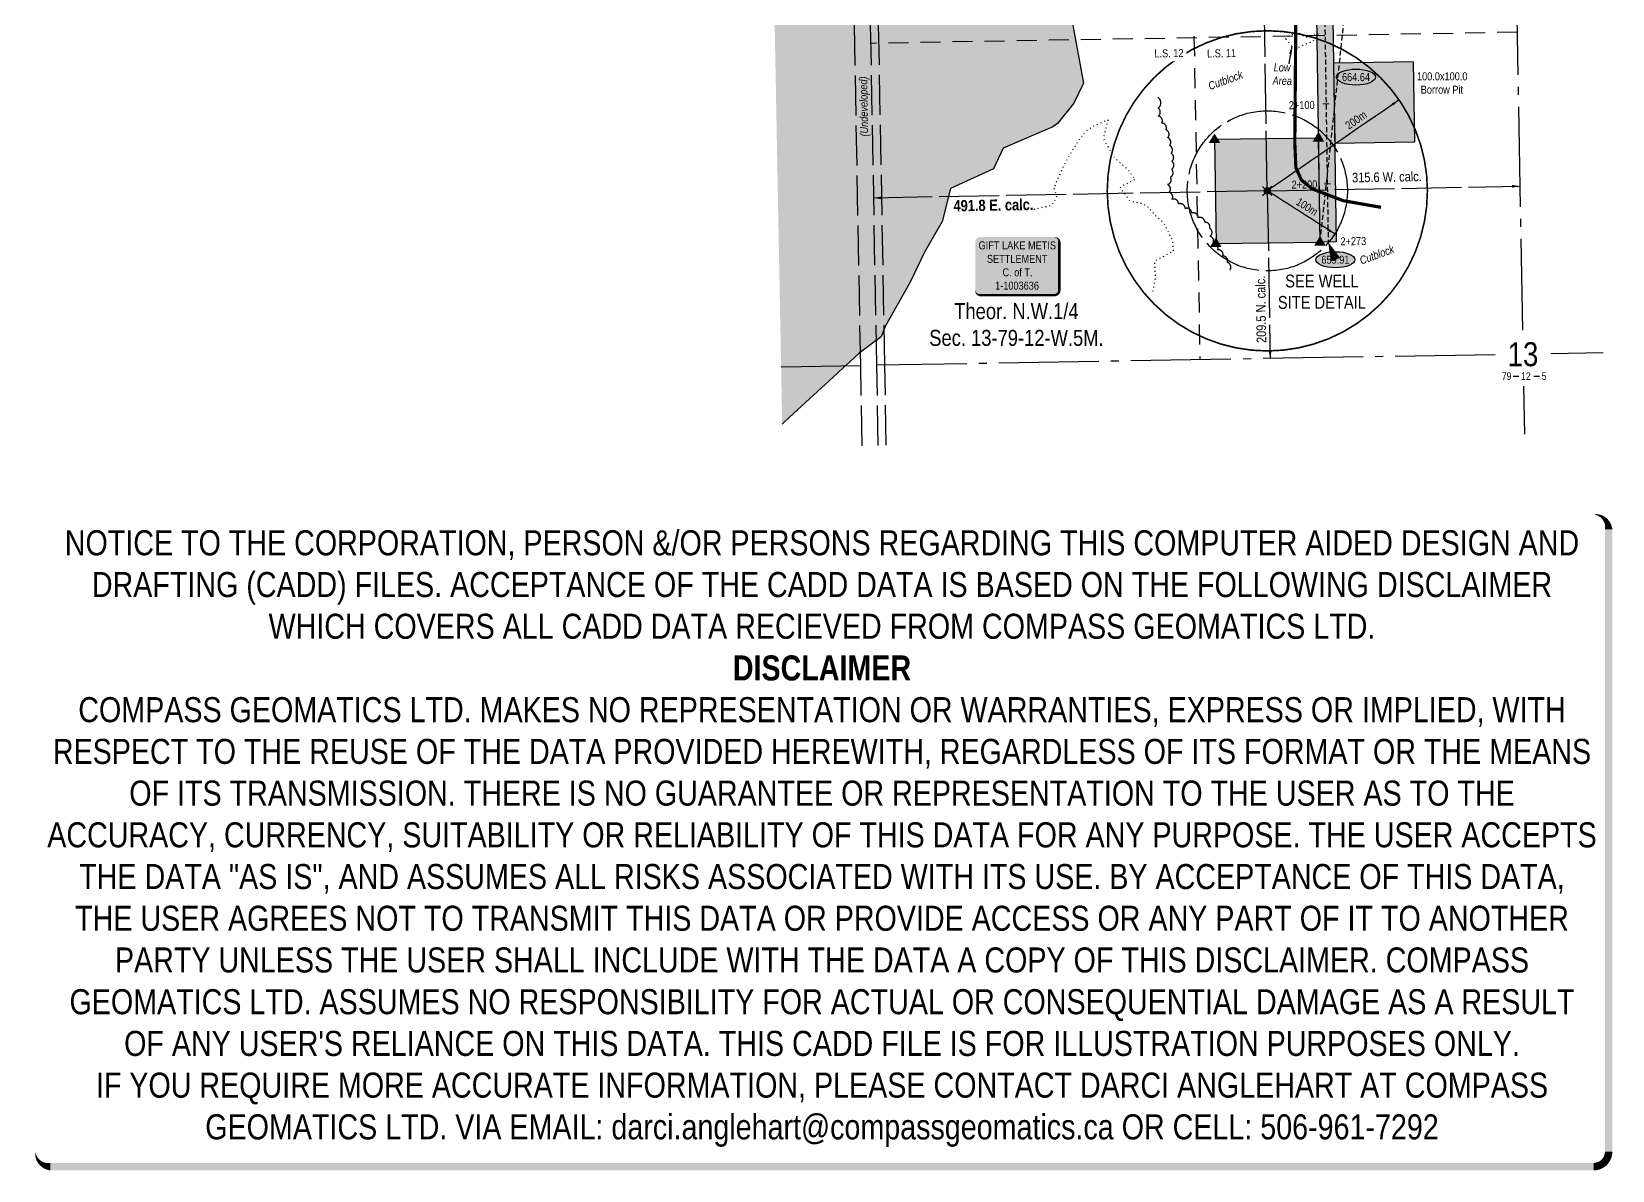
# Model space of a CAD drawing. Extents: x 577208 to 581485, y 6188773 to 6192305.
# Drawn here: x 577251 to 579225, y 6188773 to 6190195 of the extents above; entities that cross this region are included whole.
import ezdxf
from ezdxf.enums import TextEntityAlignment as Align

# ---------------------------------------------------------------- set-up
doc = ezdxf.new("R2010")
doc.units = 0
doc.header["$LTSCALE"] = 5
for name, pattern in [('0', [1, 1, 0]), ('foc-BUFFER', [16.75, 15, -1.75]), ('foc-COORDS', [16.75, 15, -1.75]), ('foc-LSD', [8, 5, -3]), ('foc-QUARTERLINE', [33, 25, -3, 2, -3]), ('foc-TIELINE', [1.875, 1.25, -0.625]), ('foc-TOPO', [1, 0.2, -0.8]), ('foc-UNSURVEYED', [12.5, 10, -2.5])]:
    doc.linetypes.add(name, pattern=pattern)
for name, color, linetype in [('10', 1, 'Continuous'), ('9', 3, 'Continuous'), ('AS-OWNER', 7, 'Continuous'), ('AS-ROADS', 254, 'Continuous'), ('AUX-BUFFER', 7, 'foc-BUFFER'), ('C-SYMBOL', 7, 'Continuous'), ('CG-NOTES', 7, 'Continuous'), ('DETAIL-T', 7, 'Continuous'), ('L-MON', 1, 'Continuous'), ('L-QSEC', 8, 'foc-QUARTERLINE'), ('L-SECLBL', 7, 'Continuous'), ('L-SECTION-LSD', 7, 'foc-LSD'), ('L-TIE', 7, 'foc-TIELINE'), ('L-USEC', 7, 'foc-UNSURVEYED'), ('P-ELEVATION', 7, 'Continuous'), ('P-OFFSETS', 7, 'foc-COORDS'), ('P-PROPOSED', 10, 'Continuous'), ('P-PROPOSED-H', 21, 'Continuous'), ('P-TEMP-H', 41, 'Continuous'), ('P-TEMP_BORROW PIT', 46, 'Continuous'), ('T-BUSH', 110, '0'), ('T-GENERAL', 48, 'foc-TOPO'), ('T-LOW-AREA', 48, 'foc-TOPO'), ('T-LOW-AREA-T', 48, 'Continuous'), ('T-TIE', 201, 'foc-TIELINE'), ('T-WATER', 160, 'Continuous'), ('T-WATER-H', 133, 'Continuous')]:
    doc.layers.add(name, color=color, linetype=linetype)
doc.layers.add('DISCLAIMER', color=7, linetype='Continuous', plot=False)
doc.layers.add('T-TEXT', color=48, linetype='Continuous', lineweight=18)
doc.layers.add('T-TIE-T', color=201, linetype='Continuous', lineweight=18)
doc.styles.add('100L', font='ARIALN.TTF', dxfattribs={"height": 11})
doc.styles.add('175L', font='ARIALN.TTF', dxfattribs={"height": 20})
doc.styles.add('80', font='ARIALN.TTF', dxfattribs={"height": 10})
doc.styles.add('80CG', font='ARIALN.TTF', dxfattribs={"height": 10})
doc.styles.add('80L', font='ARIALN.TTF', dxfattribs={"height": 10})
doc.styles.add('80LS', font='ARIALNI.TTF', dxfattribs={"height": 10})
doc.styles.add('SIMPLEX', font='ARIALN.TTF')
doc.dimstyles.new('CG2011', dxfattribs={"dimscale": 5, "dimtxt": 9, "dimasz": 2, "dimexe": 0.2, "dimexo": 0.0625, "dimgap": 0.5, "dimtad": 0, "dimtih": 1, "dimtoh": 1, "dimzin": 0, "dimdsep": 46, "dimtxsty": '80CG', "dimcen": 0.1, "dimse1": 1, "dimse2": 1, "dimclrd": 256, "dimclrt": 256, "dimaunit": 1, "dimadec": 4, "dimazin": 0, "dimtfac": 0.06, "dimtofl": 0, "dimtmove": 0, "dimatfit": 1, "dimfxl": 0.2, "dimtolj": 1, "dimtzin": 0, "dimlwd": -1, "dimarcsym": 0})
doc.dimstyles.new('Compass 5 000', dxfattribs={"dimscale": 5, "dimtxt": 9, "dimasz": 2, "dimexe": 0.2, "dimexo": 0.0625, "dimgap": 0.5, "dimtad": 0, "dimtih": 1, "dimtoh": 1, "dimzin": 0, "dimdsep": 46, "dimtxsty": '80CG', "dimcen": 0.1, "dimse1": 1, "dimse2": 1, "dimclrd": 256, "dimclrt": 256, "dimaunit": 1, "dimadec": 4, "dimazin": 0, "dimtfac": 0.06, "dimtofl": 0, "dimtmove": 0, "dimatfit": 1, "dimfxl": 0.2, "dimtolj": 1, "dimtzin": 0, "dimlwd": -1, "dimarcsym": 0})

# ---------------------------------------------------------------- blocks, each defined once
blk = doc.blocks.new('L-SECLBL')
at = {"layer": '9', "color": 7}
for p, q in [((-5.1, -27.8), (-12.3, -27.8)), ((20.7, -27.8), (13.5, -27.8))]:
    blk.add_line(p, q, dxfattribs=at)
at = {"layer": '10', "color": 2, "style": 'SIMPLEX'}
blk.add_attdef('SEC', text='', height=30, dxfattribs=at).set_placement((0, 0), align=Align.MIDDLE)
at = {"layer": '10', "color": 5, "style": '80L'}
blk.add_attdef('TWP', text='', height=9.5, dxfattribs=at).set_placement((-14.4, -27.4), align=Align.MIDDLE_RIGHT)
blk.add_attdef('RGE', text='', height=9.5, dxfattribs=at).set_placement((3.6, -27.4), align=Align.MIDDLE_CENTER)
blk.add_attdef('MER', text='', height=9.5, dxfattribs=at).set_placement((23.2, -27.4), align=Align.MIDDLE_LEFT)
blk = doc.blocks.new('*U391')
h = blk.add_hatch(color=255)
edge = h.paths.add_edge_path()
edge.add_line((-46.5, -37), (46.5, -37))
edge.add_arc((46.5, -31), 6, 270, 360)
edge.add_line((52.5, -31), (52.5, 29.5))
edge.add_arc((46.5, 29.5), 6, 0, 90)
edge.add_line((46.5, 35.5), (-46.5, 35.5))
edge.add_arc((-46.5, 29.5), 6, 90, 180)
edge.add_line((-52.5, 29.5), (-52.5, -31))
edge.add_arc((-46.5, -31), 6, 180, 270)
at = {"color": 14, "flags": 128}
blk.add_lwpolyline([(-46.5, -37, 3, 3, 0), (46.5, -37, 3, 3, 0.414214), (52.5, -31, 3, 3, 0), (52.5, 29.5, 3, 0, 0.414214), (46.5, 35.5, 0, 0, 0), (-46.5, 35.5, 0, 0, 0.414214), (-52.5, 29.5, 0, 0, 0), (-52.5, -31, 0, 3, 0.414214)], format="xyseb", close=True, dxfattribs=at)
at = {"color": 14, "style": '80'}
blk.add_attdef('ENTER_TEXT_001', (-26.8, -4.9), '', height=10, dxfattribs=at)
blk = doc.blocks.new('TRIA')
blk.add_hatch(color=255).paths.add_polyline_path([(-0.04, 1.52), (-1.47, -0.87), (1.39, -0.87)])
blk = doc.blocks.new('TRIAA')
blk.add_blockref('TRIA', (0, 0))
blk = doc.blocks.new('TRIB')
at = {"color": 1}
blk.add_lwpolyline([(-1.12, -0.67), (-0.04, 1.13), (1.04, -0.67)], close=True, dxfattribs=at)
blk = doc.blocks.new('TRIBB')
blk.add_blockref('TRIB', (0, 0))
blk = doc.blocks.new('TRICC')
for name in ['TRIAA', 'TRIBB']:
    blk.add_blockref(name, (0, 0))
blk = doc.blocks.new('plspike')
blk.add_blockref('TRICC', (0, 0))
blk = doc.blocks.new('WC')
at = {"layer": 'L-MON'}
h = blk.add_hatch(color=255, dxfattribs=at)
h.dxf.hatch_style = 1
edge = h.paths.add_edge_path()
edge.add_arc((0, 0), 0.9, 0, 360)
at = {"layer": 'L-MON', "color": 240, "flags": 128}
for points in [[(-0.62, 0.5), (-1.23, 1.12)], [(0.52, 0.61), (1.13, 1.21)], [(-1.18, -1.18), (-0.56, -0.57)], [(1.16, -1.18), (0.56, -0.57)]]:
    blk.add_lwpolyline(points, dxfattribs=at)
at = {"layer": 'L-MON', "color": 240}
for radius in [0.8, 0.373]:
    blk.add_circle((0, 0), radius, dxfattribs=at)
blk = doc.blocks.new('*U502')
at = {"layer": 'P-ELEVATION'}
h = blk.add_hatch(color=111, dxfattribs=at)
h.dxf.hatch_style = 1
edge = h.paths.add_edge_path()
edge.add_ellipse((0, 0), major_axis=(-24.4, 0), ratio=0.410256, start_angle=0, end_angle=360)
at = {"layer": 'P-ELEVATION', "color": 7, "flags": 128}
blk.add_lwpolyline([(0, 0, 12.5, 0, 0), (-37.6, 20.2, 0, 0, 0)], format="xyseb", dxfattribs=at)
at = {"layer": 'P-ELEVATION', "color": 7}
blk.add_ellipse((0, 0), major_axis=(-24.4, 0), ratio=0.410256, dxfattribs=at)
at = {"layer": 'P-ELEVATION', "style": '80'}
blk.add_attdef('ELEVATION', text='', height=10, dxfattribs=at).set_placement((0, 0), align=Align.MIDDLE_CENTER)
blk = doc.blocks.new('*U503')
at = {"layer": 'P-ELEVATION'}
h = blk.add_hatch(color=111, dxfattribs=at)
h.dxf.hatch_style = 1
edge = h.paths.add_edge_path()
edge.add_ellipse((0, 0), major_axis=(-24.4, 0), ratio=0.410256, start_angle=0, end_angle=360)
at = {"layer": 'P-ELEVATION', "color": 7, "flags": 128}
blk.add_lwpolyline([(0, 0, 12.5, 0, 0), (-9.1, 22.2, 0, 0, 0)], format="xyseb", dxfattribs=at)
at = {"layer": 'P-ELEVATION', "color": 7}
blk.add_ellipse((0, 0), major_axis=(-24.4, 0), ratio=0.410256, dxfattribs=at)
at = {"layer": 'P-ELEVATION', "style": '80'}
blk.add_attdef('ELEVATION', text='', height=10, dxfattribs=at).set_placement((0, 0), align=Align.MIDDLE_CENTER)
blk = doc.blocks.new('Disclaimer_Legal')
at = {"layer": 'DISCLAIMER', "color": 254, "flags": 128}
blk.add_lwpolyline([(-3612.9, -1104.6, 37.5, 37.5, 0), (4096.1, -1104.6, 37.5, 37.5, 0.414214), (4171.1, -1029.6, 37.5, 37.5, 0), (4171.1, 2078.7, 37.5, 0, 0.414214), (4096.1, 2153.7, 0, 0, 0), (-3612.9, 2153.7, 0, 0, 0.414214), (-3687.9, 2078.7, 0, 0, 0), (-3687.9, -1029.6, 0, 37.5, 0.414214)], format="xyseb", close=True, dxfattribs=at)
at = {"layer": 'DISCLAIMER', "color": 254, "insert": (241.6, 533.9), "char_height": 125, "width": 7717.568, "attachment_point": 5, "style": '80'}
blk.add_mtext('NOTICE TO THE CORPORATION, PERSON &/OR PERSONS REGARDING THIS COMPUTER AIDED DESIGN AND DRAFTING (CADD) FILES. ACCEPTANCE OF THE CADD DATA IS BASED ON THE FOLLOWING DISCLAIMER WHICH COVERS ALL CADD DATA RECIEVED FROM COMPASS GEOMATICS LTD.\\P{\\fArial Narrow|b1|i0|c0|p34;DISCLAIMER}\\PCOMPASS GEOMATICS LTD. MAKES NO REPRESENTATION OR WARRANTIES, EXPRESS OR IMPLIED, WITH RESPECT TO THE REUSE OF THE DATA PROVIDED HEREWITH, REGARDLESS OF ITS FORMAT OR THE MEANS OF ITS TRANSMISSION. THERE IS NO GUARANTEE OR REPRESENTATION TO THE USER AS TO THE ACCURACY, CURRENCY, SUITABILITY OR RELIABILITY OF THIS DATA FOR ANY PURPOSE. THE USER ACCEPTS THE DATA "AS IS", AND ASSUMES ALL RISKS ASSOCIATED WITH ITS USE. BY ACCEPTANCE OF THIS DATA, THE USER AGREES NOT TO TRANSMIT THIS DATA OR PROVIDE ACCESS OR ANY PART OF IT TO ANOTHER PARTY UNLESS THE USER SHALL INCLUDE WITH THE DATA A COPY OF THIS DISCLAIMER. COMPASS GEOMATICS LTD. ASSUMES NO RESPONSIBILITY FOR ACTUAL OR CONSEQUENTIAL DAMAGE AS A RESULT OF ANY USER\'S RELIANCE ON THIS DATA. THIS CADD FILE IS FOR ILLUSTRATION PURPOSES ONLY.\\PIF YOU REQUIRE MORE ACCURATE INFORMATION, PLEASE CONTACT DARCI ANGLEHART AT COMPASS GEOMATICS LTD. VIA EMAIL: darci.anglehart@compassgeomatics.ca OR CELL: 506-961-7292', dxfattribs=at)

msp = doc.modelspace()

# ---------------------------------------------------------------- hatches: boundary and pattern name
at = {"layer": 'P-PROPOSED-H'}
h = msp.add_hatch(color=256, dxfattribs=at)
h.dxf.hatch_style = 1
h.paths.add_polyline_path([(578859.815, 6189931.932), (578857.865, 6190061.862), (578727.935, 6190059.912), (578729.885, 6189929.982)])
h.paths.add_polyline_path([(578201.316, 6191873.794), (578212.1, 6191192.871), (578228.464, 6191160.959), (578868.502, 6190685.408), (578879.804, 6189932.232), (578859.815, 6189931.932), (578848.811, 6190665.25), (578840.638, 6190681.206), (578192.584, 6191162.712), (578181.327, 6191873.477)])
at = {"layer": 'P-TEMP-H'}
h = msp.add_hatch(color=256, dxfattribs=at)
h.dxf.hatch_style = 1
h.paths.add_polyline_path([(578977.901, 6190056.995), (578976.401, 6190156.941), (578876.455, 6190155.441), (578877.955, 6190055.495)])
h.paths.add_polyline_path([(578310.357, 6191301.065), (578308.774, 6191401.01), (578208.829, 6191399.427), (578210.412, 6191299.483)])
at = {"layer": 'T-WATER-H'}
h = msp.add_hatch(color=256, dxfattribs=at)
h.dxf.hatch_style = 1
h.paths.add_polyline_path([(577527.089, 6190468.922), (578163.044, 6190479.822), (578139.587, 6190541.451), (578127.202, 6190585.627), (578123.481, 6190608.104), (578110.007, 6190659.324), (578089.367, 6190704.509), (578051.438, 6190729.502), (577997.99, 6190740.162), (577948.421, 6190754.292), (577901.805, 6190777.144), (577853.263, 6190795.629), (577821.92, 6190822.907), (577735.88, 6191036.915), (577702.293, 6191063.427), (577662.206, 6191071.612), (577643.106, 6191053.513), (577619.137, 6191048.434), (577583.609, 6191073.291), (577560.925, 6191098.717), (577538.988, 6191059.854), (577537.425, 6191043.65), (577521.677, 6191015.971), (577501.203, 6191002.361), (577478.468, 6190990.693), (577453.394, 6190968.063), (577437.268, 6190926.883), (577422.848, 6190875.363), (577431.511, 6190826.068), (577442.034, 6190793.732), (577481.127, 6190720.151), (577499.053, 6190677.202), (577506.816, 6190628.353), (577517.886, 6190577.569), (577529.81, 6190535.64), (577526.807, 6190508.627), (577526.565, 6190469.936)])
h.paths.add_polyline_path([(578173.691, 6190465.51), (578188.004, 6189704.466), (578189.181, 6189705.9), (578197.181, 6189713.261), (578256.866, 6189768.169), (578264.866, 6189775.529), (578266.849, 6189777.354), (578284.292, 6189793.4), (578285.748, 6189794.476), (578311.481, 6189813.492), (578315.406, 6189823.143), (578317.105, 6189827.321), (578348.004, 6189882.079), (578365.653, 6189919.217), (578387.643, 6189957.726), (578398.22, 6189999.028), (578451.882, 6190023.331), (578463.751, 6190049.24), (578525.989, 6190075.71), (578531.961, 6190080.03), (578552.086, 6190105.313), (578564.077, 6190130.487), (578549.613, 6190209.507), (578547.382, 6190262.137), (578538.568, 6190311.13), (578509.271, 6190348.469), (578490.905, 6190361.415), (578450.307, 6190380.545), (578385.396, 6190403.142), (578327.678, 6190398.786), (578304.786, 6190405.074), (578274.453, 6190413.407), (578266.096, 6190415.702), (578261.251, 6190416.852), (578253.252, 6190418.752), (578245.251, 6190420.651), (578211.735, 6190428.609), (578183.473, 6190456.021), (578175.474, 6190463.781)])

# ---------------------------------------------------------------- linework, layer by layer
at = {"layer": 'AS-ROADS', "const_width": 3.998, "flags": 128}
msp.add_lwpolyline([(578828.625, 6190544.565), (578827.679, 6190420.17), (578828.472, 6190296.9), (578829.42, 6190210.591), (578828.176, 6190055.527), (578829.486, 6190024.895), (578836.571, 6190009.284), (578849.942, 6189998.317), (578888.599, 6189983.627), (578935.867, 6189975.333)], dxfattribs=at)
at = {"layer": 'AUX-BUFFER', "color": 251, "linetype": 'foc-BUFFER', "const_width": 1.999, "flags": 128}
msp.add_lwpolyline([(578593.937, 6189995.915, 1), (578993.767, 6189995.915, 1)], format="xyb", close=True, dxfattribs=at)
at = {"layer": 'AUX-BUFFER', "color": 251, "linetype": 'foc-BUFFER'}
msp.add_circle((578793.852, 6189995.915), 99.957, dxfattribs=at)
at = {"layer": 'L-QSEC'}
for p, q in [((579098.315, 6190595.897), (579112.599, 6189821.928)), ((579078.431, 6189791.336), (578306.168, 6189778.073)), ((579213.241, 6189793.652), (579147.703, 6189792.526)), ((578186.659, 6189775.987), (578286.054, 6189777.695)), ((579113.891, 6189751.941), (579114.999, 6189691.921))]:
    msp.add_line(p, q, dxfattribs=at)
at = {"layer": 'L-SECTION-LSD'}
for p, q in [((578694.894, 6190588.983), (578709.649, 6189785.003)), ((579105.734, 6190193.907), (578298.83, 6190180.056))]:
    msp.add_line(p, q, dxfattribs=at)
at = {"layer": 'L-TIE', "flags": 128}
msp.add_lwpolyline([(578859.815, 6189931.932), (578931.337, 6190594.838)], dxfattribs=at)
at = {"layer": 'L-USEC'}
for p, q in [((578286.054, 6189777.695), (578271.379, 6190581.724)), ((578306.168, 6189778.062), (578291.492, 6190582.091)), ((578316.212, 6189778.245), (578301.536, 6190582.274)), ((578287.879, 6189677.699), (578286.054, 6189777.695)), ((578307.993, 6189678.045), (578306.168, 6189778.062)), ((578318.037, 6189678.249), (578316.212, 6189778.245))]:
    msp.add_line(p, q, dxfattribs=at)
at = {"layer": 'P-OFFSETS'}
for q in [(578783.661, 6190590.504), (579109.281, 6190001.736), (578302.355, 6189986.944), (578797.448, 6189786.511)]:
    msp.add_line((578793.852, 6189995.915), q, dxfattribs=at)
at = {"layer": 'P-OFFSETS', "flags": 128}
for points in [[(579109.281, 6190001.736, 0, 3.665, 0), (579099.287, 6190001.552, 0, 0, 0)], [(578302.355, 6189986.944, 0, 3.665, 0), (578312.349, 6189987.126, 0, 0, 0)], [(578797.448, 6189786.511, 0, 3.665, 0), (578797.277, 6189796.505, 0, 0, 0)]]:
    msp.add_lwpolyline(points, format="xyseb", dxfattribs=at)
at = {"layer": 'P-PROPOSED', "flags": 128}
for points in [[(578201.316, 6191873.794), (578212.1, 6191192.871), (578228.464, 6191160.959), (578868.502, 6190685.408), (578879.804, 6189932.232), (578859.815, 6189931.932), (578848.811, 6190665.25), (578840.638, 6190681.206), (578192.584, 6191162.712), (578181.327, 6191873.477)], [(578859.815, 6189931.932), (578857.865, 6190061.862), (578727.935, 6190059.912), (578729.885, 6189929.982)]]:
    msp.add_lwpolyline(points, close=True, dxfattribs=at)
at = {"layer": 'P-TEMP_BORROW PIT', "flags": 128}
msp.add_lwpolyline([(578977.901, 6190056.995), (578976.401, 6190156.941), (578876.455, 6190155.441), (578877.955, 6190055.495)], close=True, dxfattribs=at)
at = {"layer": 'T-BUSH', "flags": 128}
msp.add_lwpolyline([(578747.11, 6189897.021, 0.52056705), (578743.947, 6189906.503, 0.52056705), (578738.297, 6189914.634, 0.52056705), (578732.063, 6189922.447, 0.52056705), (578725.828, 6189930.26, 0.52056705), (578722.418, 6189939.128, 0.52056705), (578722.007, 6189949.115, 0.52056705), (578715.798, 6189956.67, 0.52056705), (578707.605, 6189962.397, 0.52056705), (578699.413, 6189968.124, 0.52056705), (578691.22, 6189973.851, 0.52056705), (578683.028, 6189979.578, 0.52056705), (578674.836, 6189985.305, 0.52056705), (578671.202, 6189994.047, 0.52056705), (578669.255, 6190003.818, 0.52056705), (578672.843, 6190013.148, 0.52056705), (578674.346, 6190022.901, 0.52056705), (578674.68, 6190032.891, 0.52056705), (578673.791, 6190042.771, 0.52056705), (578671.671, 6190052.539, 0.52056705), (578669.55, 6190062.307, 0.52056705), (578667.43, 6190072.075, 0.52056705), (578662.118, 6190080.526, 0.52056705), (578657.723, 6190089.247, 0.52056705), (578657.521, 6190099.241, 0.52056705), (578657.25, 6190112.658, 0.52056705)], format="xyb", dxfattribs=at)
at = {"layer": 'T-GENERAL', "flags": 128}
msp.add_lwpolyline([(578502.385, 6189972.92), (578525.178, 6189978.142), (578531.075, 6189989.154), (578527.385, 6189999.334), (578538.8, 6190025.473), (578551.02, 6190047.688), (578566.614, 6190070.092), (578574.982, 6190075.615), (578594.772, 6190084.785), (578589.207, 6190061.332), (578601.43, 6190039.034), (578611.742, 6190029.611), (578620.384, 6190021.945), (578628.718, 6190010.147), (578610.052, 6190000.446), (578622, 6189983.203), (578638.029, 6189980.258), (578645.39, 6189975.11), (578653.922, 6189965.37), (578664.602, 6189956.048), (578675.171, 6189933.462), (578676.236, 6189920.522), (578653.037, 6189908.003), (578653.76, 6189886.459), (578650.344, 6189869.22)], dxfattribs=at)
at = {"layer": 'T-LOW-AREA', "flags": 128}
msp.add_lwpolyline([(578816.363, 6190186.132), (578819.769, 6190189.165), (578832.237, 6190193.83), (578841.146, 6190187.771), (578857.271, 6190191.822), (578850.964, 6190182.785), (578832.351, 6190174.819), (578824.323, 6190176.611)], close=True, dxfattribs=at)
at = {"layer": 'T-TIE', "flags": 128}
msp.add_lwpolyline([(578191.321, 6191873.635), (578202.5, 6191167.797), (578858.582, 6190680.326), (578869.81, 6189932.082)], dxfattribs=at)
at = {"layer": 'T-TIE-T'}
for p, q in [((578863.223, 6190104.509), (578871.219, 6190104.629)), ((578864.723, 6190004.563), (578872.719, 6190004.683)), ((578865.812, 6189932.022), (578873.807, 6189932.142))]:
    msp.add_line(p, q, dxfattribs=at)
at = {"layer": 'T-WATER'}
msp.add_lwpolyline([(578549.613, 6190209.507), (578564.077, 6190130.487), (578552.086, 6190105.313), (578531.961, 6190080.03), (578525.989, 6190075.71), (578463.751, 6190049.24), (578451.882, 6190023.331), (578398.22, 6189999.028), (578387.643, 6189957.726), (578365.653, 6189919.217), (578348.004, 6189882.079), (578317.105, 6189827.321), (578315.406, 6189823.143), (578311.481, 6189813.492), (578285.748, 6189794.476), (578284.292, 6189793.4), (578266.849, 6189777.354), (578264.866, 6189775.529), (578256.866, 6189768.169), (578197.181, 6189713.261), (578189.181, 6189705.9), (578188.004, 6189704.466)], dxfattribs=at)

# ---------------------------------------------------------------- block references
at = {"xscale": 4.997868300000011, "yscale": 4.997868300000011, "zscale": 4.997868300000011}
msp.add_blockref('WC', (578793.852, 6189995.915), dxfattribs=at)
at = {"layer": 'AS-OWNER'}
ref = msp.add_blockref('*U391', (578481.666, 6189902.662), dxfattribs=dict(at, xscale=0.9982240237547088, yscale=0.9982240237547088, zscale=0.9982240237547088))
ref.add_attrib('ENTER_TEXT_001', 'GIFT LAKE METIS', (578433.348, 6189922.821), dxfattribs={"layer": '0', "color": 14, "height": 9.98224, "style": '80'})
ref.add_attrib('ENTER_TEXT_002', 'SETTLEMENT', (578443.712, 6189906.007), dxfattribs={"layer": '0', "color": 14, "height": 9.9822, "style": '80'})
ref.add_attrib('ENTER_TEXT_003', 'C. of T.', (578463.135, 6189889.192), dxfattribs={"layer": '0', "color": 14, "height": 9.9822, "style": '80'})
ref.add_attrib('ENTER_TEXT_004', '1-1003636', (578453.983, 6189872.515), dxfattribs={"layer": '0', "color": 14, "height": 9.9822, "style": '80'})
at = {"layer": 'CG-NOTES', "xscale": 0.25, "yscale": 0.25, "zscale": 0.25}
msp.add_blockref('Disclaimer_Legal', (578177.304, 6189053.561), dxfattribs=at)
at = {"layer": 'L-MON', "xscale": 4.997868300000009, "yscale": 4.997868300000009, "zscale": 4.997868300000009}
for name, p in [('plspike', (578727.939, 6190059.916)), ('plspike', (578857.856, 6190061.862)), ('WC', (578793.852, 6189995.915)), ('plspike', (578859.819, 6189931.92)), ('plspike', (578729.888, 6189929.975))]:
    msp.add_blockref(name, p, dxfattribs=at)
at = {"layer": 'L-SECLBL'}
msp.add_blockref('L-SECLBL', (579113.153, 6189791.933), dxfattribs=at).add_auto_attribs({'SEC': '13', 'TWP': '79', 'RGE': '12', 'MER': '5'})
at = {"layer": 'T-TIE', "xscale": 0.99957366, "yscale": 0.99957366, "zscale": 0.99957366}
for name, p, values in [('*U502', (578904.583, 6190137.942), {'ELEVATION': '664.64'}), ('*U503', (578878.89, 6189909.919), {'ELEVATION': '659.91'})]:
    msp.add_blockref(name, p, dxfattribs=at).add_auto_attribs(values)

# ---------------------------------------------------------------- texts
at = {"layer": 'AUX-BUFFER', "style": '80CG'}
for s, rotation, p in [('200m', 34.593823, (578904.541, 6190084.399)), ('100m', 327.411627, (578843.451, 6189976.073))]:
    msp.add_text(s, height=9.9957, rotation=rotation, dxfattribs=at).set_placement(p, align=Align.MIDDLE_CENTER)
at = {"layer": 'C-SYMBOL', "color": 3, "insert": (578480.511, 6189855.681), "char_height": 20, "width": 379.46794, "attachment_point": 2, "style": '175L'}
msp.add_mtext('Theor. N.W.1/4 \\PSec. 13-79-12-W.5M.', dxfattribs=at)
at = {"layer": 'DETAIL-T', "color": 3, "insert": (578861.997, 6189869.827), "char_height": 15.99318, "width": 127.54053, "attachment_point": 5, "style": '80CG'}
msp.add_mtext('SEE WELL\\PSITE DETAIL', dxfattribs=at)
at = {"layer": 'P-OFFSETS', "char_height": 9.99574, "attachment_point": 5, "style": '80CG'}
for s, insert, rotation in [('\\A1;{\\H1.2x;315.6 W. calc.}', (578943.205, 6190013.177), 1.0573), ('\\A1;{\\fArial Narrow|b1|i0|c0|p34;\\H1.4x;\\C14;491.8 E. calc.}', (578451.827, 6189977.98), 1.04569), ('\\A1;{\\H1.2x;209.5 N. calc.}', (578785.901, 6189847.902), 90.983889)]:
    msp.add_mtext(s, dxfattribs=dict(at, insert=insert, rotation=rotation))
at = {"layer": 'P-TEMP_BORROW PIT', "insert": (578980.071, 6190143.962), "char_height": 9.99574, "attachment_point": 1, "style": '80L'}
msp.add_mtext_dynamic_manual_height_columns('\\pi0.67698;100.0x100.0\\P\\pi5.3544;Borrow Pit', width=62.60341, gutter_width=50, heights=[0], dxfattribs=at)
at = {"layer": 'T-LOW-AREA-T', "insert": (578790.017, 6190154.983), "char_height": 9.99574, "attachment_point": 1, "style": '80L'}
msp.add_mtext_dynamic_manual_height_columns('\\pi11.736;{\\fArial Narrow|b0|i1|c0|p34;Low \\P\\pi10.376;Area}', width=44.7184, gutter_width=50, heights=[0], dxfattribs=at)
at = {"layer": 'T-TEXT', "style": '80LS'}
msp.add_text('(Undeveloped)', height=10, rotation=91.047059, dxfattribs=at).set_placement((578289.711, 6190101.245), align=Align.MIDDLE_CENTER)
at = {"layer": 'T-TEXT', "char_height": 9.99574, "attachment_point": 1, "rotation": 20, "style": '80L'}
for insert in [(578718.922, 6190131.086), (578907.936, 6189913.229)]:
    msp.add_mtext_dynamic_manual_height_columns('{\\fArial Narrow|b0|i1|c0|p34;Cutblock}', width=45.27735, gutter_width=50, heights=[0], dxfattribs=dict(at, insert=insert))
at = {"layer": 'T-TIE-T', "style": '80L'}
for s, p in [('2+100', (578836.783, 6190103.003)), ('2+200', (578840.172, 6190003.804)), ('2+273', (578901.242, 6189933.068))]:
    msp.add_text(s, height=9.9957, rotation=0.8597, dxfattribs=at).set_placement(p, align=Align.MIDDLE_CENTER)

# ---------------------------------------------------------------- leaders
at = {"layer": 'AUX-BUFFER', "linetype": 'Continuous', "path_type": 1}
for points in [[(578958.421, 6190109.418), (578797.966, 6189998.753)], [(578878.072, 6189942.078), (578798.063, 6189993.223)]]:
    msp.add_leader(points, dimstyle='CG2011', override={"dimasz": 2, "dimgap": 0.5, "dimtad": 0}, dxfattribs=at)
at = {"layer": 'T-LOW-AREA-T', "path_type": 1}
msp.add_leader([(578824.323, 6190176.611), (578820.851, 6190154.704)], dimstyle='Compass 5 000', override={"dimgap": 0.5, "dimtad": 0}, dxfattribs=at)

# ---------------------------------------------------------------- next in the draw order: texts
at = {"layer": 'L-SECTION-LSD', "char_height": 10, "attachment_point": 1, "rotation": 0.983433, "style": '100L', "bg_fill": 3, "box_fill_scale": 1.5, "bg_fill_color": 256, "bg_fill_transparency": 0}
for s, width, insert in [('\\pi2.2277;L.S. 12', 37.11172, (578650.518, 6190172.391)), ('L.S. 11', 36.4495, (578718.478, 6190172.391))]:
    msp.add_mtext_dynamic_manual_height_columns(s, width=width, gutter_width=55, heights=[0], dxfattribs=dict(at, insert=insert))

doc.saveas('drawing.dxf')
